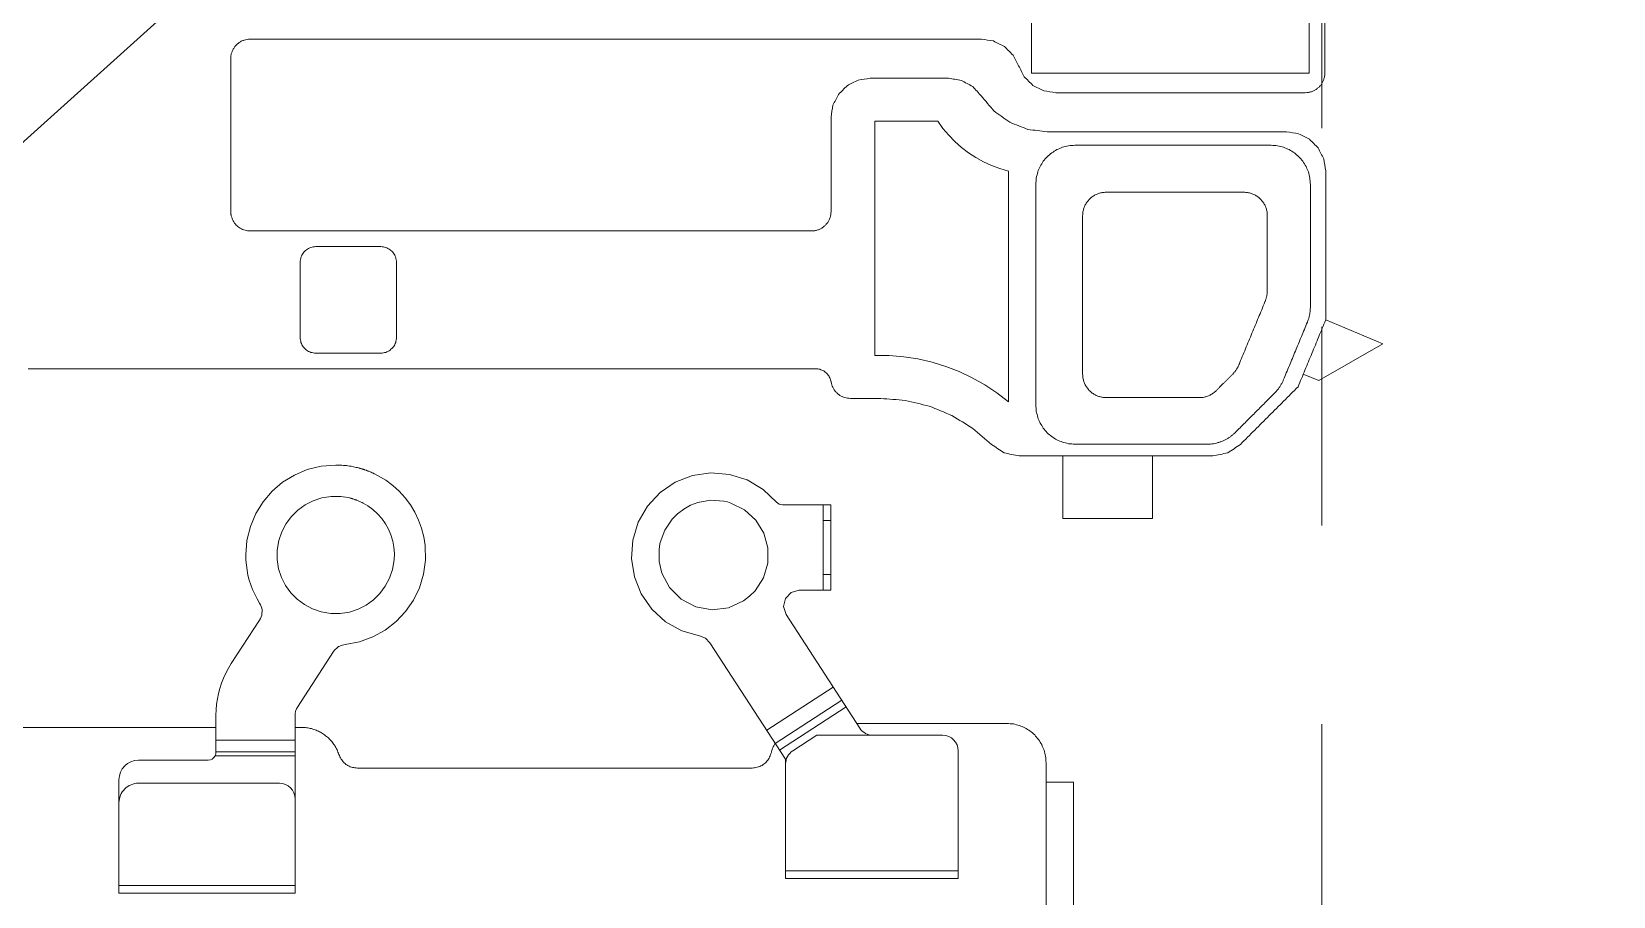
# Model space of a CAD drawing. Header units: millimetres. Extents: x 1863 to 2194, y 977 to 1295.
# Drawn here: x 2027.47 to 2047.69, y 1092.62 to 1103.67 of the extents above; entities that cross this region are included whole.
import ezdxf

# ---------------------------------------------------------------- set-up
doc = ezdxf.new("R2010")
doc.units = ezdxf.units.MM
doc.linetypes.add('CENTERX2', pattern=[101.6, 63.5, -12.7, 12.7, -12.7])
doc.layers.add('05 Tray 實際版框', color=220, linetype='Continuous', lineweight=25)
doc.layers.add('2', color=7, linetype='Continuous', true_color=0xffffff)
doc.layers.add('BMLJ', color=4, linetype='Continuous')
doc.layers.get('0').off()

# ---------------------------------------------------------------- blocks, each defined once
blk = doc.blocks.new('A$C1B9535D9')
at = {"layer": '2', "color": 35, "linetype": 'Continuous', "lineweight": 18}
for p, q in [((57.41, 144.977), (57.107, 144.245)), ((57.881, 144.156), (57.41, 144.977)), ((57.799, 143.958), (57.881, 144.156)), ((59.644, 142.033), (58.844, 142.033)), ((59.644, 140.883), (59.644, 142.033)), ((63.013, 140.671), (63.013, 141.021)), ((63.013, 141.021), (65.013, 141.021)), ((58.844, 140.883), (59.644, 140.883)), ((55.173, 140.081), (55.205, 140.191)), ((55.205, 140.19), (58.152, 140.19)), ((58.152, 140.19), (58.038, 140.043)), ((55.086, 139.872), (55.133, 139.975)), ((55.133, 139.975), (55.173, 140.081)), ((58.038, 140.043), (57.935, 139.888)), ((54.97, 139.679), (55.031, 139.774)), ((55.031, 139.774), (55.086, 139.872)), ((57.845, 139.728), (57.766, 139.561)), ((57.935, 139.888), (57.845, 139.728)), ((54.747, 139.426), (54.827, 139.505)), ((54.827, 139.505), (54.902, 139.59)), ((54.902, 139.59), (54.97, 139.679)), ((57.766, 139.561), (57.7, 139.389)), ((64.246, 139.548), (62.614, 139.548)), ((64.146, 137.341), (64.146, 139.548)), ((64.246, 139.548), (64.246, 137.341)), ((54.568, 139.286), (54.66, 139.353)), ((54.66, 139.353), (54.747, 139.426)), ((57.7, 139.389), (57.646, 139.213)), ((62.414, 137.74), (62.414, 139.348)), ((54.568, 138.48), (54.568, 139.286)), ((57.646, 139.213), (57.605, 139.033)), ((57.605, 139.033), (57.577, 138.851)), ((57.577, 138.851), (57.562, 138.666)), ((57.562, 138.666), (57.561, 138.48)), ((57.561, 138.48), (54.568, 138.48)), ((60.869, 137.347), (62.322, 138.29)), ((62.051, 138.114), (62.603, 137.264)), ((59.471, 137.921), (60.561, 137.921)), ((59.471, 137.301), (59.471, 137.921)), ((59.671, 137.921), (59.671, 137.82)), ((60.361, 137.82), (60.361, 137.921)), ((60.561, 137.921), (60.561, 137.515)), ((62.351, 137.101), (61.8, 137.95)), ((61.967, 138.059), (62.519, 137.21)), ((60.561, 137.82), (59.471, 137.82)), ((62.414, 137.74), (62.613, 137.432)), ((60.561, 137.515), (60.589, 137.412)), ((59.461, 137.259), (59.471, 137.301)), ((60.589, 137.412), (60.665, 137.339)), ((60.665, 137.339), (60.768, 137.314)), ((60.768, 137.314), (60.869, 137.347)), ((62.721, 137.341), (61.233, 136.375)), ((62.721, 137.341), (64.246, 137.341)), ((59.272, 137.053), (59.435, 137.224)), ((59.435, 137.224), (59.461, 137.259)), ((59.832, 137.063), (60.02, 137.115)), ((60.02, 137.115), (60.216, 137.113)), ((60.216, 137.113), (60.403, 137.057)), ((59.152, 136.849), (59.272, 137.053)), ((59.534, 136.818), (59.666, 136.961)), ((59.666, 136.961), (59.832, 137.063)), ((60.403, 137.057), (60.567, 136.952)), ((60.567, 136.952), (60.638, 136.881)), ((60.638, 136.881), (60.698, 136.802)), ((59.08, 136.623), (59.152, 136.849)), ((59.447, 136.642), (59.534, 136.818)), ((60.698, 136.802), (60.784, 136.61)), ((59.061, 136.387), (59.08, 136.623)), ((59.411, 136.383), (59.423, 136.551)), ((59.423, 136.551), (59.433, 136.597)), ((59.433, 136.597), (59.447, 136.642)), ((60.784, 136.61), (60.81, 136.401)), ((59.095, 136.153), (59.061, 136.387)), ((59.44, 136.22), (59.411, 136.383)), ((60.81, 136.401), (60.773, 136.195)), ((61.175, 136.318), (61.145, 136.241)), ((61.233, 136.375), (61.175, 136.318)), ((59.181, 135.932), (59.095, 136.153)), ((59.475, 136.126), (59.44, 136.22)), ((59.523, 136.04), (59.475, 136.126)), ((60.773, 136.195), (60.676, 136.008)), ((61.145, 136.241), (61.079, 136.014)), ((59.314, 135.737), (59.181, 135.932)), ((59.583, 135.961), (59.523, 136.04)), ((59.654, 135.89), (59.583, 135.961)), ((59.793, 135.797), (59.654, 135.89)), ((60.528, 135.859), (60.342, 135.761)), ((60.676, 136.008), (60.528, 135.859)), ((61.079, 136.014), (60.963, 135.808)), ((59.488, 135.575), (59.314, 135.737)), ((59.95, 135.74), (59.793, 135.797)), ((59.996, 135.73), (59.95, 135.74)), ((60.043, 135.724), (59.996, 135.73)), ((60.194, 135.726), (60.043, 135.724)), ((60.342, 135.761), (60.194, 135.726)), ((60.963, 135.808), (60.804, 135.633)), ((59.693, 135.458), (59.488, 135.575)), ((59.92, 135.388), (59.693, 135.458)), ((60.609, 135.497), (60.39, 135.409)), ((60.804, 135.633), (60.609, 135.497)), ((60.156, 135.372), (59.92, 135.388)), ((60.39, 135.409), (60.156, 135.372)), ((59.564, 132.602), (59.664, 132.651)), ((59.769, 132.689), (59.664, 132.651)), ((59.878, 132.717), (59.769, 132.689)), ((59.99, 132.734), (59.878, 132.717)), ((59.99, 132.734), (60.177, 132.739)), ((60.357, 132.714), (60.177, 132.739)), ((60.529, 132.663), (60.357, 132.714)), ((60.689, 132.585), (60.529, 132.663)), ((59.297, 132.404), (59.38, 132.479)), ((59.469, 132.545), (59.38, 132.479)), ((59.469, 132.545), (59.564, 132.602)), ((60.689, 132.585), (60.834, 132.485)), ((60.962, 132.364), (60.834, 132.485)), ((59.097, 132.134), (59.155, 132.231)), ((59.222, 132.321), (59.155, 132.231)), ((59.222, 132.321), (59.297, 132.404)), ((59.646, 132.181), (59.712, 132.227)), ((59.782, 132.265), (59.712, 132.227)), ((59.855, 132.297), (59.782, 132.265)), ((59.855, 132.297), (59.932, 132.32)), ((59.932, 132.32), (60.011, 132.334)), ((60.092, 132.341), (60.011, 132.334)), ((60.174, 132.338), (60.092, 132.341)), ((60.174, 132.338), (60.295, 132.318)), ((60.295, 132.318), (60.407, 132.28)), ((60.407, 132.28), (60.511, 132.225)), ((60.603, 132.156), (60.511, 132.225)), ((61.071, 132.224), (60.962, 132.364)), ((61.071, 132.224), (61.158, 132.067)), ((59.038, 132.006), (59.043, 132.018)), ((59.043, 132.018), (59.054, 132.046)), ((59.089, 132.118), (59.074, 132.089)), ((59.097, 132.134), (59.089, 132.118)), ((59.482, 132.001), (59.531, 132.067)), ((59.586, 132.127), (59.531, 132.067)), ((59.586, 132.127), (59.646, 132.181)), ((60.603, 132.156), (60.684, 132.074)), ((60.684, 132.074), (60.751, 131.981)), ((61.22, 131.896), (61.158, 132.067)), ((58.977, 131.787), (58.984, 131.82)), ((58.984, 131.82), (58.991, 131.852)), ((58.994, 131.868), (58.991, 131.852)), ((58.994, 131.868), (58.998, 131.883)), ((59.023, 131.965), (59.028, 131.979)), ((59.397, 131.822), (59.392, 131.808)), ((59.397, 131.822), (59.401, 131.836)), ((59.404, 131.841), (59.401, 131.836)), ((59.422, 131.888), (59.411, 131.863)), ((59.428, 131.901), (59.422, 131.888)), ((59.428, 131.901), (59.434, 131.915)), ((59.441, 131.929), (59.434, 131.915)), ((59.441, 131.929), (59.448, 131.943)), ((59.448, 131.943), (59.465, 131.973)), ((59.482, 132.001), (59.465, 131.973)), ((60.804, 131.878), (60.751, 131.981)), ((60.804, 131.878), (60.84, 131.766)), ((61.22, 131.896), (61.254, 131.712)), ((58.961, 131.631), (58.962, 131.65)), ((58.961, 131.631), (58.961, 131.611)), ((58.963, 131.67), (58.962, 131.65)), ((58.963, 131.67), (58.965, 131.69)), ((58.965, 131.69), (58.967, 131.709)), ((58.967, 131.709), (58.969, 131.729)), ((58.971, 131.748), (58.969, 131.729)), ((58.974, 131.768), (58.971, 131.748)), ((58.977, 131.787), (58.974, 131.768)), ((59.363, 131.655), (59.367, 131.688)), ((59.363, 131.655), (59.363, 131.533)), ((59.372, 131.721), (59.367, 131.688)), ((59.372, 131.721), (59.378, 131.753)), ((59.378, 131.753), (59.385, 131.782)), ((60.84, 131.766), (60.858, 131.649)), ((60.858, 131.527), (60.858, 131.649)), ((61.254, 131.712), (61.257, 131.694)), ((61.261, 131.676), (61.257, 131.694)), ((61.267, 131.659), (61.261, 131.676)), ((61.267, 131.659), (61.274, 131.643)), ((61.282, 131.628), (61.274, 131.643)), ((61.282, 131.628), (61.292, 131.613)), ((61.304, 131.6), (61.292, 131.613)), ((58.961, 131.592), (58.961, 131.611)), ((58.961, 131.592), (58.976, 131.405)), ((59.381, 131.415), (59.363, 131.533)), ((59.381, 131.415), (59.417, 131.304)), ((60.858, 131.527), (60.838, 131.406)), ((61.316, 131.587), (61.304, 131.6)), ((61.316, 131.587), (61.329, 131.575)), ((61.344, 131.565), (61.329, 131.575)), ((61.344, 131.565), (62.055, 131.104)), ((59.019, 131.228), (58.976, 131.405)), ((59.019, 131.228), (59.089, 131.063)), ((59.417, 131.304), (59.47, 131.201)), ((60.745, 131.191), (60.8, 131.294)), ((60.8, 131.294), (60.838, 131.406)), ((59.089, 131.063), (59.182, 130.912)), ((59.537, 131.108), (59.47, 131.201)), ((59.618, 131.026), (59.537, 131.108)), ((59.618, 131.026), (59.71, 130.956)), ((60.594, 131.017), (60.5, 130.95)), ((60.594, 131.017), (60.676, 131.098)), ((60.745, 131.191), (60.676, 131.098)), ((62.055, 131.104), (62.065, 131.098)), ((62.065, 131.098), (62.075, 131.092)), ((62.075, 131.092), (62.085, 131.087)), ((62.085, 131.087), (62.096, 131.083)), ((62.096, 131.083), (62.107, 131.079)), ((62.118, 131.076), (62.107, 131.079)), ((62.118, 131.076), (62.129, 131.074)), ((62.129, 131.074), (62.141, 131.072)), ((62.152, 131.071), (62.141, 131.072)), ((62.164, 131.071), (62.152, 131.071)), ((64.433, 131.071), (62.164, 131.071)), ((62.627, 131.071), (62.627, 130.061)), ((62.677, 130.051), (62.677, 131.071)), ((64.333, 128.821), (64.333, 131.071)), ((64.433, 131.071), (64.433, 128.821)), ((59.297, 130.778), (59.182, 130.912)), ((59.71, 130.956), (59.814, 130.902)), ((59.926, 130.864), (59.814, 130.902)), ((60.047, 130.844), (59.926, 130.864)), ((60.047, 130.844), (60.169, 130.843)), ((60.286, 130.861), (60.169, 130.843)), ((60.286, 130.861), (60.397, 130.898)), ((60.5, 130.95), (60.397, 130.898)), ((63.027, 129.071), (63.027, 130.871)), ((59.297, 130.778), (59.431, 130.663)), ((59.431, 130.663), (59.582, 130.57)), ((60.726, 130.619), (60.67, 130.586)), ((60.746, 130.631), (60.726, 130.619)), ((60.767, 130.639), (60.746, 130.631)), ((60.789, 130.646), (60.767, 130.639)), ((60.812, 130.65), (60.789, 130.646)), ((60.812, 130.65), (60.834, 130.651)), ((60.856, 130.649), (60.834, 130.651)), ((60.856, 130.649), (60.879, 130.645)), ((60.879, 130.645), (60.901, 130.639)), ((60.922, 130.63), (60.901, 130.639)), ((60.922, 130.63), (60.942, 130.619)), ((61.499, 130.256), (60.942, 130.619)), ((59.747, 130.5), (59.582, 130.57)), ((59.747, 130.5), (59.924, 130.456)), ((60.11, 130.441), (59.924, 130.456)), ((60.11, 130.441), (60.176, 130.443)), ((60.24, 130.449), (60.176, 130.443)), ((60.305, 130.458), (60.24, 130.449)), ((60.305, 130.458), (60.368, 130.47)), ((60.431, 130.487), (60.368, 130.47)), ((60.431, 130.487), (60.493, 130.506)), ((60.493, 130.506), (60.553, 130.529)), ((60.553, 130.529), (60.612, 130.556)), ((60.612, 130.556), (60.67, 130.586)), ((61.499, 130.256), (61.559, 130.22)), ((61.621, 130.187), (61.559, 130.22)), ((61.684, 130.158), (61.621, 130.187)), ((61.749, 130.133), (61.684, 130.158)), ((61.749, 130.133), (61.815, 130.111)), ((61.882, 130.093), (61.815, 130.111)), ((61.882, 130.093), (61.95, 130.079)), ((62.019, 130.069), (61.95, 130.079)), ((62.088, 130.063), (62.019, 130.069)), ((62.158, 130.061), (62.088, 130.063)), ((62.158, 130.061), (62.477, 130.061)), ((62.633, 130.061), (62.477, 130.061)), ((62.733, 129.071), (62.733, 129.961)), ((64.433, 128.821), (62.983, 128.821))]:
    blk.add_line(p, q, dxfattribs=at)
for centre, radius, start, end in [((62.614, 139.348), 0.2, 90, 180), ((62.214, 138.457), 0.2, 302.9887, 0), ((62.781, 137.541), 0.2, 212.9616, 270), ((63.227, 130.871), 0.2, 90, 180), ((62.633, 129.961), 0.1, 0, 64.0427), ((62.983, 129.071), 0.25, 180, 270), ((63.277, 129.071), 0.25, 179.999, 270)]:
    blk.add_arc(centre, radius, start, end, dxfattribs=at)
for points, degree in [([(53.953, 144.233), (51.69, 144.233)], 1), ([(53.994, 144.23), (53.98, 144.231), (53.967, 144.232), (53.953, 144.233)], 3), ([(54.032, 144.22), (54.019, 144.224), (54.007, 144.227), (53.994, 144.23)], 3), ([(54.068, 144.205), (54.056, 144.21), (54.044, 144.215), (54.032, 144.22)], 3), ([(54.101, 144.185), (54.09, 144.192), (54.079, 144.199), (54.068, 144.205)], 3), ([(54.13, 144.16), (54.12, 144.168), (54.11, 144.177), (54.101, 144.185)], 3), ([(54.155, 144.131), (54.146, 144.141), (54.138, 144.15), (54.13, 144.16)], 3), ([(54.909, 144.149), (54.872, 144.112), (54.835, 144.075), (54.798, 144.038)], 3), ([(55.048, 144.219), (55.002, 144.196), (54.955, 144.173), (54.909, 144.149)], 3), ([(55.203, 144.245), (55.151, 144.236), (55.1, 144.228), (55.048, 144.219)], 3), ([(57.107, 144.245), (55.203, 144.245)], 1), ([(57.961, 143.891), (57.107, 144.245)], 1), ([(53.953, 144.034), (51.773, 144.034)], 1), ([(53.953, 140.484), (53.953, 144.034)], 1), ([(54.175, 144.098), (54.168, 144.109), (54.162, 144.12), (54.155, 144.131)], 3), ([(54.19, 144.062), (54.185, 144.074), (54.18, 144.086), (54.175, 144.098)], 3), ([(54.2, 144.024), (54.197, 144.037), (54.193, 144.049), (54.19, 144.062)], 3), ([(54.203, 143.983), (54.202, 143.997), (54.201, 144.01), (54.2, 144.024)], 3), ([(54.203, 140.795), (54.203, 143.983)], 1), ([(54.798, 144.038), (54.775, 143.991), (54.751, 143.945), (54.727, 143.899)], 3), ([(55.079, 143.952), (55.06, 143.935), (55.04, 143.919), (55.021, 143.902)], 3), ([(55.144, 143.993), (55.123, 143.979), (55.101, 143.966), (55.079, 143.952)], 3), ([(55.216, 144.023), (55.192, 144.013), (55.168, 144.003), (55.144, 143.993)], 3), ([(55.293, 144.042), (55.267, 144.036), (55.242, 144.029), (55.216, 144.023)], 3), ([(55.374, 144.049), (55.347, 144.046), (55.32, 144.044), (55.293, 144.042)], 3), ([(56.944, 144.049), (55.374, 144.049)], 1), ([(56.963, 144.048), (56.957, 144.048), (56.95, 144.049), (56.944, 144.049)], 3), ([(56.983, 144.047), (56.976, 144.047), (56.97, 144.048), (56.963, 144.048)], 3), ([(57.003, 144.045), (56.996, 144.046), (56.99, 144.046), (56.983, 144.047)], 3), ([(57.022, 144.042), (57.016, 144.043), (57.009, 144.044), (57.003, 144.045)], 3), ([(57.041, 144.039), (57.035, 144.04), (57.028, 144.041), (57.022, 144.042)], 3), ([(57.06, 144.035), (57.054, 144.036), (57.048, 144.037), (57.041, 144.039)], 3), ([(57.079, 144.03), (57.073, 144.031), (57.067, 144.033), (57.06, 144.035)], 3), ([(57.098, 144.024), (57.092, 144.026), (57.086, 144.028), (57.079, 144.03)], 3), ([(57.117, 144.018), (57.111, 144.02), (57.104, 144.022), (57.098, 144.024)], 3), ([(57.135, 144.011), (57.129, 144.013), (57.123, 144.015), (57.117, 144.018)], 3), ([(57.876, 143.703), (57.135, 144.011)], 1), ([(54.727, 143.899), (54.719, 143.847), (54.711, 143.796), (54.703, 143.745)], 3), ([(54.703, 143.745), (54.703, 140.684)], 1), ([(54.93, 143.778), (54.92, 143.754), (54.91, 143.73), (54.9, 143.706)], 3), ([(54.971, 143.844), (54.957, 143.822), (54.944, 143.8), (54.93, 143.778)], 3), ([(55.021, 143.902), (55.004, 143.883), (54.987, 143.863), (54.971, 143.844)], 3), ([(58.698, 143.154), (57.961, 143.891)], 1), ([(54.881, 143.629), (54.879, 143.602), (54.876, 143.575), (54.874, 143.548)], 3), ([(54.874, 143.548), (54.874, 141.039)], 1), ([(54.9, 143.706), (54.893, 143.681), (54.887, 143.655), (54.881, 143.629)], 3), ([(57.894, 143.695), (57.888, 143.698), (57.882, 143.7), (57.876, 143.703)], 3), ([(57.912, 143.687), (57.906, 143.689), (57.9, 143.692), (57.894, 143.695)], 3), ([(57.929, 143.677), (57.923, 143.68), (57.918, 143.684), (57.912, 143.687)], 3), ([(57.946, 143.668), (57.94, 143.671), (57.935, 143.674), (57.929, 143.677)], 3), ([(57.963, 143.657), (57.957, 143.661), (57.952, 143.664), (57.946, 143.668)], 3), ([(57.979, 143.646), (57.973, 143.65), (57.968, 143.653), (57.963, 143.657)], 3), ([(57.994, 143.634), (57.989, 143.638), (57.984, 143.642), (57.979, 143.646)], 3), ([(58.01, 143.622), (58.005, 143.626), (57.999, 143.63), (57.994, 143.634)], 3), ([(58.024, 143.609), (58.019, 143.613), (58.014, 143.617), (58.01, 143.622)], 3), ([(58.038, 143.595), (58.034, 143.6), (58.029, 143.604), (58.024, 143.609)], 3), ([(58.548, 143.086), (58.038, 143.595)], 1), ([(55.532, 143.376), (55.524, 143.363), (55.516, 143.35), (55.508, 143.336)], 3), ([(55.562, 143.411), (55.552, 143.399), (55.542, 143.387), (55.532, 143.376)], 3), ([(55.597, 143.441), (55.585, 143.431), (55.574, 143.421), (55.562, 143.411)], 3), ([(55.636, 143.465), (55.623, 143.457), (55.61, 143.449), (55.597, 143.441)], 3), ([(55.679, 143.483), (55.665, 143.477), (55.651, 143.471), (55.636, 143.465)], 3), ([(55.726, 143.495), (55.71, 143.491), (55.695, 143.487), (55.679, 143.483)], 3), ([(55.774, 143.498), (55.758, 143.497), (55.742, 143.496), (55.726, 143.495)], 3), ([(56.724, 143.498), (55.774, 143.498)], 1), ([(56.739, 143.498), (56.734, 143.498), (56.729, 143.498), (56.724, 143.498)], 3), ([(56.755, 143.497), (56.75, 143.497), (56.745, 143.498), (56.739, 143.498)], 3), ([(56.771, 143.496), (56.765, 143.496), (56.76, 143.497), (56.755, 143.497)], 3), ([(56.786, 143.493), (56.781, 143.494), (56.776, 143.495), (56.771, 143.496)], 3), ([(56.802, 143.491), (56.796, 143.491), (56.791, 143.492), (56.786, 143.493)], 3), ([(56.817, 143.487), (56.812, 143.488), (56.807, 143.489), (56.802, 143.491)], 3), ([(56.832, 143.483), (56.827, 143.485), (56.822, 143.486), (56.817, 143.487)], 3), ([(56.847, 143.479), (56.842, 143.48), (56.837, 143.482), (56.832, 143.483)], 3), ([(56.862, 143.474), (56.857, 143.475), (56.852, 143.477), (56.847, 143.479)], 3), ([(56.877, 143.468), (56.872, 143.47), (56.867, 143.472), (56.862, 143.474)], 3), ([(57.675, 143.137), (56.877, 143.468)], 1), ([(55.478, 143.247), (55.477, 143.231), (55.476, 143.215), (55.474, 143.199)], 3), ([(55.474, 143.199), (55.474, 141.438)], 1), ([(55.49, 143.293), (55.486, 143.278), (55.482, 143.263), (55.478, 143.247)], 3), ([(55.508, 143.336), (55.502, 143.322), (55.496, 143.308), (55.49, 143.293)], 3), ([(57.69, 143.131), (57.685, 143.133), (57.68, 143.135), (57.675, 143.137)], 3), ([(58.806, 142.992), (58.77, 143.046), (58.734, 143.1), (58.698, 143.154)], 3), ([(57.704, 143.124), (57.699, 143.126), (57.695, 143.128), (57.69, 143.131)], 3), ([(57.718, 143.117), (57.713, 143.119), (57.709, 143.121), (57.704, 143.124)], 3), ([(57.731, 143.109), (57.727, 143.111), (57.722, 143.114), (57.718, 143.117)], 3), ([(57.745, 143.1), (57.74, 143.103), (57.736, 143.106), (57.731, 143.109)], 3), ([(57.757, 143.091), (57.753, 143.094), (57.749, 143.097), (57.745, 143.1)], 3), ([(57.77, 143.082), (57.766, 143.085), (57.762, 143.088), (57.757, 143.091)], 3), ([(57.782, 143.072), (57.778, 143.075), (57.774, 143.078), (57.77, 143.082)], 3), ([(57.794, 143.061), (57.79, 143.065), (57.786, 143.068), (57.782, 143.072)], 3), ([(57.805, 143.05), (57.801, 143.054), (57.798, 143.058), (57.794, 143.061)], 3), ([(58.011, 142.844), (57.805, 143.05)], 1), ([(58.575, 143.056), (58.566, 143.066), (58.557, 143.076), (58.548, 143.086)], 3), ([(58.599, 143.026), (58.591, 143.036), (58.583, 143.046), (58.575, 143.056)], 3), ([(58.621, 142.993), (58.613, 143.004), (58.606, 143.015), (58.599, 143.026)], 3), ([(58.64, 142.959), (58.633, 142.97), (58.627, 142.982), (58.621, 142.993)], 3), ([(58.656, 142.924), (58.651, 142.935), (58.645, 142.947), (58.64, 142.959)], 3), ([(58.844, 142.8), (58.832, 142.864), (58.819, 142.928), (58.806, 142.992)], 3), ([(58.027, 142.826), (58.022, 142.832), (58.017, 142.838), (58.011, 142.844)], 3), ([(58.042, 142.808), (58.037, 142.814), (58.032, 142.82), (58.027, 142.826)], 3), ([(58.055, 142.789), (58.051, 142.795), (58.046, 142.802), (58.042, 142.808)], 3), ([(58.067, 142.768), (58.063, 142.775), (58.059, 142.782), (58.055, 142.789)], 3), ([(58.076, 142.747), (58.073, 142.754), (58.07, 142.761), (58.067, 142.768)], 3), ([(58.085, 142.725), (58.082, 142.732), (58.079, 142.74), (58.076, 142.747)], 3), ([(58.67, 142.887), (58.665, 142.899), (58.661, 142.911), (58.656, 142.924)], 3), ([(58.68, 142.849), (58.677, 142.862), (58.673, 142.874), (58.67, 142.887)], 3), ([(58.688, 142.811), (58.685, 142.824), (58.683, 142.836), (58.68, 142.849)], 3), ([(58.693, 142.771), (58.691, 142.785), (58.69, 142.798), (58.688, 142.811)], 3), ([(58.694, 142.732), (58.694, 142.745), (58.693, 142.758), (58.693, 142.771)], 3), ([(58.694, 141.039), (58.694, 142.732)], 1), ([(58.844, 140.328), (58.844, 142.8)], 1), ([(58.091, 142.703), (58.089, 142.71), (58.087, 142.718), (58.085, 142.725)], 3), ([(58.096, 142.68), (58.094, 142.687), (58.092, 142.695), (58.091, 142.703)], 3), ([(58.098, 142.656), (58.097, 142.664), (58.096, 142.672), (58.096, 142.68)], 3), ([(58.099, 142.633), (58.099, 142.64), (58.099, 142.648), (58.098, 142.656)], 3), ([(58.099, 141.438), (58.099, 142.633)], 1), ([(55.474, 141.438), (55.476, 141.422), (55.477, 141.406), (55.478, 141.389)], 3), ([(55.478, 141.389), (55.482, 141.374), (55.486, 141.359), (55.49, 141.343)], 3), ([(55.49, 141.343), (55.496, 141.329), (55.502, 141.315), (55.508, 141.3)], 3), ([(58.066, 141.3), (58.072, 141.315), (58.078, 141.329), (58.084, 141.343)], 3), ([(58.084, 141.343), (58.088, 141.359), (58.092, 141.374), (58.095, 141.389)], 3), ([(58.095, 141.389), (58.097, 141.406), (58.098, 141.422), (58.099, 141.438)], 3), ([(55.508, 141.3), (55.516, 141.287), (55.524, 141.274), (55.532, 141.261)], 3), ([(55.532, 141.261), (55.542, 141.249), (55.552, 141.238), (55.562, 141.226)], 3), ([(55.562, 141.226), (55.574, 141.216), (55.585, 141.206), (55.597, 141.196)], 3), ([(55.597, 141.196), (55.61, 141.188), (55.623, 141.18), (55.636, 141.172)], 3), ([(55.636, 141.172), (55.651, 141.166), (55.665, 141.16), (55.679, 141.154)], 3), ([(55.679, 141.154), (55.695, 141.15), (55.71, 141.146), (55.726, 141.142)], 3), ([(55.726, 141.142), (55.742, 141.141), (55.758, 141.14), (55.774, 141.138)], 3), ([(55.774, 141.138), (57.799, 141.138)], 1), ([(57.799, 141.138), (57.815, 141.14), (57.832, 141.141), (57.848, 141.142)], 3), ([(57.848, 141.142), (57.863, 141.146), (57.879, 141.15), (57.894, 141.154)], 3), ([(57.894, 141.154), (57.908, 141.16), (57.923, 141.166), (57.937, 141.172)], 3), ([(57.937, 141.172), (57.95, 141.18), (57.963, 141.188), (57.976, 141.196)], 3), ([(57.976, 141.196), (57.988, 141.206), (58, 141.216), (58.011, 141.226)], 3), ([(58.011, 141.226), (58.021, 141.238), (58.031, 141.249), (58.041, 141.261)], 3), ([(58.041, 141.261), (58.05, 141.274), (58.058, 141.287), (58.066, 141.3)], 3), ([(54.874, 141.039), (54.876, 141.012), (54.879, 140.984), (54.881, 140.957)], 3), ([(54.881, 140.957), (54.887, 140.932), (54.893, 140.906), (54.9, 140.88)], 3), ([(58.669, 140.88), (58.675, 140.906), (58.681, 140.932), (58.688, 140.957)], 3), ([(58.688, 140.957), (58.69, 140.984), (58.692, 141.012), (58.694, 141.039)], 3), ([(54.179, 140.641), (54.187, 140.692), (54.195, 140.744), (54.203, 140.795)], 3), ([(54.9, 140.88), (54.91, 140.857), (54.92, 140.833), (54.93, 140.809)], 3), ([(54.93, 140.809), (54.944, 140.787), (54.957, 140.765), (54.971, 140.743)], 3), ([(54.971, 140.743), (54.987, 140.724), (55.004, 140.704), (55.021, 140.685)], 3), ([(58.548, 140.685), (58.565, 140.704), (58.581, 140.724), (58.598, 140.743)], 3), ([(58.598, 140.743), (58.611, 140.765), (58.625, 140.787), (58.639, 140.809)], 3), ([(58.639, 140.809), (58.649, 140.833), (58.659, 140.857), (58.669, 140.88)], 3), ([(54.109, 140.502), (54.132, 140.549), (54.155, 140.595), (54.179, 140.641)], 3), ([(54.703, 140.684), (54.693, 140.602), (54.682, 140.52), (54.672, 140.438)], 3), ([(55.021, 140.685), (55.04, 140.668), (55.06, 140.652), (55.079, 140.635)], 3), ([(55.079, 140.635), (55.101, 140.622), (55.123, 140.608), (55.144, 140.595)], 3), ([(55.144, 140.595), (55.168, 140.584), (55.192, 140.574), (55.216, 140.564)], 3), ([(55.216, 140.564), (55.242, 140.558), (55.267, 140.552), (55.293, 140.545)], 3), ([(55.293, 140.545), (55.32, 140.543), (55.347, 140.541), (55.374, 140.539)], 3), ([(55.374, 140.539), (58.194, 140.539)], 1), ([(58.194, 140.539), (58.221, 140.541), (58.248, 140.543), (58.275, 140.545)], 3), ([(58.275, 140.545), (58.301, 140.552), (58.327, 140.558), (58.352, 140.564)], 3), ([(58.352, 140.564), (58.376, 140.574), (58.4, 140.584), (58.424, 140.595)], 3), ([(58.424, 140.595), (58.446, 140.608), (58.468, 140.622), (58.49, 140.635)], 3), ([(58.49, 140.635), (58.509, 140.652), (58.528, 140.668), (58.548, 140.685)], 3), ([(62.41, 140.525), (62.393, 140.505), (62.377, 140.486), (62.36, 140.467)], 3), ([(62.468, 140.575), (62.449, 140.558), (62.43, 140.541), (62.41, 140.525)], 3), ([(62.534, 140.615), (62.512, 140.602), (62.49, 140.588), (62.468, 140.575)], 3), ([(62.606, 140.646), (62.582, 140.635), (62.558, 140.625), (62.534, 140.615)], 3), ([(62.683, 140.664), (62.657, 140.658), (62.631, 140.652), (62.606, 140.646)], 3), ([(62.764, 140.671), (62.737, 140.669), (62.71, 140.667), (62.683, 140.664)], 3), ([(66.362, 140.671), (62.764, 140.671)], 1), ([(51.773, 140.484), (53.953, 140.484)], 1), ([(53.722, 140.249), (53.768, 140.273), (53.814, 140.297), (53.86, 140.32)], 3), ([(53.86, 140.32), (53.907, 140.344), (53.953, 140.367), (53.999, 140.391)], 3), ([(53.999, 140.391), (54.035, 140.428), (54.072, 140.465), (54.109, 140.502)], 3), ([(54.672, 140.438), (54.642, 140.361), (54.612, 140.283), (54.581, 140.206)], 3), ([(58.806, 140.136), (58.819, 140.2), (58.832, 140.264), (58.844, 140.328)], 3), ([(62.289, 140.33), (62.283, 140.304), (62.276, 140.278), (62.27, 140.253)], 3), ([(62.319, 140.401), (62.309, 140.377), (62.299, 140.353), (62.289, 140.33)], 3), ([(62.36, 140.467), (62.347, 140.445), (62.333, 140.423), (62.319, 140.401)], 3), ([(53.542, 139.999), (53.565, 140.045), (53.589, 140.092), (53.612, 140.138)], 3), ([(53.612, 140.138), (53.649, 140.175), (53.686, 140.212), (53.722, 140.249)], 3), ([(54.581, 140.206), (54.533, 140.139), (54.485, 140.071), (54.436, 140.004)], 3), ([(58.697, 139.974), (58.734, 140.028), (58.77, 140.082), (58.806, 140.136)], 3), ([(62.27, 140.253), (62.268, 140.225), (62.266, 140.198), (62.264, 140.171)], 3), ([(62.264, 140.171), (62.264, 138.251)], 1), ([(53.518, 139.846), (53.526, 139.897), (53.534, 139.948), (53.542, 139.999)], 3), ([(54.436, 140.004), (54.373, 139.951), (54.309, 139.897), (54.246, 139.844)], 3), ([(58.493, 139.735), (58.561, 139.815), (58.629, 139.895), (58.697, 139.974)], 3), ([(53.518, 137.329), (53.518, 139.846)], 1), ([(54.124, 139.733), (54.098, 139.685), (54.071, 139.636), (54.045, 139.588)], 3), ([(54.246, 139.844), (54.205, 139.807), (54.165, 139.77), (54.124, 139.733)], 3), ([(58.329, 139.467), (58.383, 139.556), (58.438, 139.646), (58.493, 139.735)], 3), ([(54.045, 139.588), (54.036, 139.533), (54.027, 139.479), (54.017, 139.425)], 3), ([(54.017, 139.425), (54.017, 138.475)], 1), ([(58.208, 139.177), (58.248, 139.274), (58.288, 139.37), (58.329, 139.467)], 3), ([(58.135, 138.871), (58.159, 138.973), (58.184, 139.075), (58.208, 139.177)], 3), ([(58.11, 138.557), (58.118, 138.662), (58.126, 138.766), (58.135, 138.871)], 3), ([(58.11, 138.169), (58.11, 138.557)], 1), ([(54.017, 138.475), (54.017, 138.423)], 1), ([(54.017, 138.423), (54.026, 138.371), (54.034, 138.319), (54.042, 138.268)], 3), ([(54.042, 138.268), (54.066, 138.221), (54.089, 138.175), (54.113, 138.128)], 3), ([(54.113, 138.128), (54.15, 138.091), (54.187, 138.055), (54.224, 138.018)], 3), ([(58.087, 138.065), (58.091, 138.076), (58.096, 138.087), (58.1, 138.098)], 3), ([(58.1, 138.098), (58.102, 138.11), (58.105, 138.121), (58.107, 138.133)], 3), ([(58.107, 138.133), (58.108, 138.145), (58.109, 138.157), (58.11, 138.169)], 3), ([(54.224, 138.018), (54.27, 137.994), (54.317, 137.97), (54.363, 137.946)], 3), ([(54.363, 137.946), (54.414, 137.938), (54.466, 137.93), (54.517, 137.922)], 3), ([(54.517, 137.922), (55.72, 137.922)], 1), ([(55.72, 137.922), (55.734, 137.921), (55.747, 137.92), (55.761, 137.919)], 3), ([(55.761, 137.919), (55.773, 137.916), (55.786, 137.913), (55.799, 137.91)], 3), ([(55.799, 137.91), (55.811, 137.905), (55.823, 137.9), (55.835, 137.895)], 3), ([(55.835, 137.895), (55.846, 137.888), (55.857, 137.881), (55.868, 137.874)], 3), ([(57.792, 137.869), (57.798, 137.875), (57.805, 137.88), (57.812, 137.886)], 3), ([(57.812, 137.886), (57.819, 137.891), (57.827, 137.896), (57.834, 137.9)], 3), ([(57.834, 137.9), (57.842, 137.904), (57.85, 137.908), (57.859, 137.912)], 3), ([(57.859, 137.912), (57.867, 137.914), (57.876, 137.917), (57.885, 137.92)], 3), ([(57.885, 137.92), (57.885, 137.92), (57.886, 137.92), (57.886, 137.92)], 3), ([(57.886, 137.92), (57.887, 137.92), (57.887, 137.92), (57.888, 137.92)], 3), ([(57.888, 137.92), (57.888, 137.92), (57.889, 137.921), (57.889, 137.921)], 3), ([(57.889, 137.921), (57.89, 137.921), (57.89, 137.921), (57.891, 137.921)], 3), ([(57.891, 137.921), (57.891, 137.921), (57.892, 137.921), (57.892, 137.921)], 3), ([(57.892, 137.921), (57.893, 137.921), (57.893, 137.921), (57.894, 137.922)], 3), ([(57.899, 137.922), (57.911, 137.925), (57.923, 137.928), (57.935, 137.931)], 3), ([(57.935, 137.931), (57.946, 137.935), (57.957, 137.939), (57.968, 137.944)], 3), ([(57.968, 137.944), (57.978, 137.949), (57.988, 137.955), (57.998, 137.961)], 3), ([(57.998, 137.961), (58.007, 137.968), (58.017, 137.975), (58.026, 137.982)], 3), ([(58.026, 137.982), (58.034, 137.99), (58.042, 137.999), (58.05, 138.007)], 3), ([(58.05, 138.007), (58.057, 138.016), (58.064, 138.025), (58.071, 138.035)], 3), ([(58.071, 138.035), (58.076, 138.045), (58.082, 138.055), (58.087, 138.065)], 3), ([(55.868, 137.874), (55.877, 137.866), (55.887, 137.858), (55.897, 137.849)], 3), ([(55.897, 137.849), (55.905, 137.84), (55.914, 137.83), (55.922, 137.82)], 3), ([(55.922, 137.82), (55.929, 137.809), (55.935, 137.799), (55.942, 137.788)], 3), ([(55.942, 137.788), (55.947, 137.776), (55.952, 137.764), (55.957, 137.752)], 3), ([(55.957, 137.752), (55.961, 137.739), (55.964, 137.726), (55.967, 137.713)], 3), ([(55.967, 137.713), (55.968, 137.7), (55.969, 137.686), (55.97, 137.673)], 3), ([(57.73, 137.725), (57.731, 137.734), (57.732, 137.743), (57.732, 137.752)], 3), ([(57.73, 137.61), (57.73, 137.725)], 1), ([(57.732, 137.752), (57.734, 137.761), (57.736, 137.77), (57.738, 137.779)], 3), ([(57.738, 137.779), (57.741, 137.787), (57.744, 137.795), (57.747, 137.804)], 3), ([(57.747, 137.804), (57.751, 137.812), (57.755, 137.82), (57.759, 137.828)], 3), ([(57.759, 137.828), (57.764, 137.835), (57.769, 137.842), (57.774, 137.849)], 3), ([(57.774, 137.849), (57.78, 137.856), (57.786, 137.862), (57.792, 137.869)], 3), ([(55.97, 137.673), (55.97, 137.61)], 1), ([(55.97, 137.61), (55.97, 137.203)], 1), ([(57.73, 137.203), (57.73, 137.61)], 1), ([(53.518, 136.961), (53.518, 137.329)], 1), ([(55.97, 137.203), (55.97, 136.795)], 1), ([(57.73, 136.795), (57.73, 137.203)], 1), ([(62.519, 137.205), (62.539, 137.195), (62.559, 137.186), (62.579, 137.176)], 3), ([(62.579, 137.176), (62.6, 137.169), (62.622, 137.162), (62.644, 137.155)], 3), ([(62.644, 137.155), (62.655, 137.152), (62.665, 137.148), (62.676, 137.145)], 3), ([(62.676, 137.145), (62.686, 137.14), (62.696, 137.135), (62.706, 137.13)], 3), ([(62.706, 137.13), (62.715, 137.124), (62.725, 137.119), (62.734, 137.113)], 3), ([(62.734, 137.113), (62.742, 137.105), (62.75, 137.098), (62.759, 137.091)], 3), ([(62.759, 137.091), (62.766, 137.083), (62.773, 137.075), (62.78, 137.067)], 3), ([(53.518, 136.592), (53.518, 136.961)], 1), ([(62.78, 137.067), (62.787, 137.058), (62.793, 137.049), (62.799, 137.04)], 3), ([(62.799, 137.04), (62.804, 137.03), (62.809, 137.02), (62.814, 137.01)], 3), ([(62.814, 137.01), (62.817, 137), (62.821, 136.99), (62.824, 136.979)], 3), ([(62.824, 136.979), (62.827, 136.968), (62.829, 136.957), (62.831, 136.946)], 3), ([(62.831, 136.946), (62.832, 136.935), (62.833, 136.924), (62.834, 136.912)], 3), ([(62.834, 136.912), (62.834, 131.869)], 1), ([(55.97, 136.795), (55.97, 135.505)], 1), ([(57.73, 135.505), (57.73, 136.795)], 1), ([(53.518, 135.505), (53.518, 136.592)], 1), ([(53.518, 135.059), (53.518, 135.505)], 1), ([(55.97, 135.505), (55.97, 135.059)], 1), ([(57.73, 135.059), (57.73, 135.505)], 1), ([(53.518, 134.612), (53.518, 135.059)], 1), ([(55.97, 135.059), (55.97, 134.612)], 1), ([(57.73, 134.612), (57.73, 135.059)], 1), ([(53.518, 132.741), (53.518, 134.612)], 1), ([(55.97, 134.612), (55.97, 132.741)], 1), ([(57.73, 132.741), (57.73, 134.612)], 1), ([(53.518, 132.604), (53.518, 132.741)], 1), ([(55.97, 132.741), (55.97, 132.604)], 1), ([(57.73, 132.604), (57.73, 132.741)], 1), ([(53.518, 132.468), (53.518, 132.604)], 1), ([(53.518, 130.499), (53.518, 132.468)], 1), ([(55.97, 132.604), (55.97, 132.468)], 1), ([(55.97, 132.468), (55.97, 130.499)], 1), ([(57.73, 132.468), (57.73, 132.604)], 1), ([(57.73, 130.249), (57.73, 132.468)], 1), ([(56.173, 132.2), (56.176, 132.21), (56.178, 132.22), (56.181, 132.231)], 3), ([(56.181, 132.231), (56.185, 132.24), (56.189, 132.25), (56.193, 132.259)], 3), ([(56.193, 132.259), (56.198, 132.268), (56.204, 132.277), (56.209, 132.286)], 3), ([(56.209, 132.286), (56.216, 132.294), (56.222, 132.301), (56.229, 132.309)], 3), ([(56.229, 132.309), (56.237, 132.316), (56.245, 132.323), (56.252, 132.329)], 3), ([(56.252, 132.329), (56.261, 132.335), (56.27, 132.34), (56.278, 132.346)], 3), ([(56.278, 132.346), (56.288, 132.35), (56.298, 132.354), (56.307, 132.358)], 3), ([(56.307, 132.358), (56.317, 132.36), (56.328, 132.363), (56.338, 132.365)], 3), ([(56.338, 132.365), (56.349, 132.366), (56.36, 132.367), (56.37, 132.368)], 3), ([(56.37, 132.368), (57.331, 132.368)], 1), ([(57.331, 132.368), (57.342, 132.367), (57.352, 132.366), (57.363, 132.365)], 3), ([(57.363, 132.365), (57.373, 132.363), (57.384, 132.36), (57.394, 132.358)], 3), ([(57.394, 132.358), (57.403, 132.354), (57.413, 132.35), (57.423, 132.346)], 3), ([(57.423, 132.346), (57.431, 132.34), (57.44, 132.335), (57.449, 132.329)], 3), ([(57.449, 132.329), (57.457, 132.323), (57.464, 132.316), (57.472, 132.309)], 3), ([(57.472, 132.309), (57.479, 132.301), (57.485, 132.294), (57.492, 132.286)], 3), ([(57.492, 132.286), (57.498, 132.277), (57.503, 132.268), (57.508, 132.259)], 3), ([(57.508, 132.259), (57.512, 132.25), (57.516, 132.24), (57.521, 132.231)], 3), ([(57.521, 132.231), (57.523, 132.22), (57.526, 132.21), (57.528, 132.2)], 3), ([(56.17, 132.167), (56.171, 132.178), (56.172, 132.189), (56.173, 132.2)], 3), ([(56.17, 131.336), (56.17, 132.167)], 1), ([(57.528, 132.2), (57.529, 132.189), (57.53, 132.178), (57.531, 132.167)], 3), ([(57.531, 132.167), (57.531, 131.336)], 1), ([(62.831, 131.837), (62.829, 131.827), (62.827, 131.817), (62.825, 131.806)], 3), ([(62.834, 131.869), (62.833, 131.859), (62.832, 131.848), (62.831, 131.837)], 3), ([(62.66, 131.632), (62.64, 131.624), (62.62, 131.616), (62.6, 131.608)], 3), ([(62.69, 131.644), (62.68, 131.64), (62.67, 131.636), (62.66, 131.632)], 3), ([(62.718, 131.659), (62.709, 131.654), (62.699, 131.649), (62.69, 131.644)], 3), ([(62.743, 131.677), (62.735, 131.671), (62.726, 131.665), (62.718, 131.659)], 3), ([(62.766, 131.699), (62.758, 131.692), (62.751, 131.684), (62.743, 131.677)], 3), ([(62.786, 131.722), (62.779, 131.714), (62.773, 131.707), (62.766, 131.699)], 3), ([(62.802, 131.748), (62.797, 131.74), (62.791, 131.731), (62.786, 131.722)], 3), ([(62.816, 131.777), (62.811, 131.767), (62.807, 131.758), (62.802, 131.748)], 3), ([(62.825, 131.806), (62.822, 131.796), (62.819, 131.786), (62.816, 131.777)], 3), ([(62.41, 131.45), (62.398, 131.433), (62.387, 131.415), (62.376, 131.398)], 3), ([(62.449, 131.498), (62.436, 131.482), (62.423, 131.466), (62.41, 131.45)], 3), ([(62.494, 131.541), (62.479, 131.526), (62.464, 131.512), (62.449, 131.498)], 3), ([(62.545, 131.578), (62.528, 131.565), (62.511, 131.553), (62.494, 131.541)], 3), ([(62.6, 131.608), (62.582, 131.598), (62.563, 131.588), (62.545, 131.578)], 3), ([(56.173, 131.304), (56.172, 131.315), (56.171, 131.326), (56.17, 131.336)], 3), ([(56.181, 131.273), (56.178, 131.283), (56.176, 131.294), (56.173, 131.304)], 3), ([(56.193, 131.245), (56.189, 131.254), (56.185, 131.264), (56.181, 131.273)], 3), ([(56.209, 131.218), (56.204, 131.227), (56.198, 131.236), (56.193, 131.245)], 3), ([(56.229, 131.195), (56.222, 131.203), (56.216, 131.211), (56.209, 131.218)], 3), ([(57.492, 131.218), (57.485, 131.211), (57.479, 131.203), (57.472, 131.195)], 3), ([(57.508, 131.245), (57.503, 131.236), (57.498, 131.227), (57.492, 131.218)], 3), ([(57.521, 131.273), (57.516, 131.264), (57.512, 131.254), (57.508, 131.245)], 3), ([(57.528, 131.304), (57.526, 131.294), (57.523, 131.283), (57.521, 131.273)], 3), ([(57.531, 131.336), (57.53, 131.326), (57.529, 131.315), (57.528, 131.304)], 3), ([(62.318, 131.22), (62.316, 131.198), (62.315, 131.177), (62.314, 131.155)], 3), ([(62.33, 131.282), (62.326, 131.261), (62.322, 131.241), (62.318, 131.22)], 3), ([(62.35, 131.342), (62.343, 131.322), (62.336, 131.302), (62.33, 131.282)], 3), ([(62.376, 131.398), (62.367, 131.379), (62.358, 131.36), (62.35, 131.342)], 3), ([(56.252, 131.175), (56.245, 131.182), (56.237, 131.189), (56.229, 131.195)], 3), ([(56.278, 131.159), (56.27, 131.165), (56.261, 131.17), (56.252, 131.175)], 3), ([(56.307, 131.147), (56.298, 131.151), (56.288, 131.155), (56.278, 131.159)], 3), ([(56.338, 131.14), (56.328, 131.142), (56.317, 131.145), (56.307, 131.147)], 3), ([(56.37, 131.137), (56.36, 131.138), (56.349, 131.139), (56.338, 131.14)], 3), ([(57.331, 131.137), (56.37, 131.137)], 1), ([(57.363, 131.14), (57.352, 131.139), (57.342, 131.138), (57.331, 131.137)], 3), ([(57.394, 131.147), (57.384, 131.145), (57.373, 131.142), (57.363, 131.14)], 3), ([(57.423, 131.159), (57.413, 131.155), (57.403, 131.151), (57.394, 131.147)], 3), ([(57.449, 131.175), (57.44, 131.17), (57.431, 131.165), (57.423, 131.159)], 3), ([(57.472, 131.195), (57.464, 131.189), (57.457, 131.182), (57.449, 131.175)], 3), ([(62.314, 131.155), (62.314, 131.071)], 1), ([(62.477, 130.061), (62.477, 131.071)], 1), ([(53.521, 130.458), (53.52, 130.472), (53.519, 130.485), (53.518, 130.499)], 3), ([(53.53, 130.42), (53.527, 130.433), (53.524, 130.446), (53.521, 130.458)], 3), ([(53.546, 130.384), (53.54, 130.396), (53.535, 130.408), (53.53, 130.42)], 3), ([(55.95, 130.4), (55.945, 130.39), (55.94, 130.381), (55.935, 130.371)], 3), ([(55.961, 130.432), (55.957, 130.421), (55.953, 130.411), (55.95, 130.4)], 3), ([(55.968, 130.465), (55.965, 130.454), (55.963, 130.443), (55.961, 130.432)], 3), ([(55.97, 130.499), (55.969, 130.487), (55.969, 130.476), (55.968, 130.465)], 3), ([(53.566, 130.351), (53.559, 130.362), (53.552, 130.373), (53.546, 130.384)], 3), ([(53.591, 130.322), (53.583, 130.332), (53.574, 130.342), (53.566, 130.351)], 3), ([(53.62, 130.297), (53.61, 130.306), (53.601, 130.314), (53.591, 130.322)], 3), ([(53.653, 130.277), (53.642, 130.284), (53.631, 130.291), (53.62, 130.297)], 3), ([(53.689, 130.262), (53.677, 130.267), (53.665, 130.272), (53.653, 130.277)], 3), ([(53.727, 130.252), (53.714, 130.255), (53.701, 130.259), (53.689, 130.262)], 3), ([(53.768, 130.249), (53.754, 130.25), (53.741, 130.251), (53.727, 130.252)], 3), ([(55.72, 130.249), (53.768, 130.249)], 1), ([(55.726, 130.249), (55.724, 130.249), (55.722, 130.249), (55.72, 130.249)], 3), ([(55.732, 130.249), (55.73, 130.249), (55.728, 130.249), (55.726, 130.249)], 3), ([(55.737, 130.25), (55.735, 130.249), (55.733, 130.249), (55.732, 130.249)], 3), ([(55.743, 130.25), (55.741, 130.25), (55.739, 130.25), (55.737, 130.25)], 3), ([(55.749, 130.251), (55.747, 130.25), (55.745, 130.25), (55.743, 130.25)], 3), ([(55.754, 130.251), (55.752, 130.251), (55.751, 130.251), (55.749, 130.251)], 3), ([(55.76, 130.252), (55.758, 130.252), (55.756, 130.252), (55.754, 130.251)], 3), ([(55.766, 130.254), (55.764, 130.253), (55.762, 130.253), (55.76, 130.252)], 3), ([(55.771, 130.255), (55.769, 130.254), (55.768, 130.254), (55.766, 130.254)], 3), ([(55.777, 130.256), (55.775, 130.256), (55.773, 130.255), (55.771, 130.255)], 3), ([(55.81, 130.266), (55.799, 130.263), (55.788, 130.26), (55.777, 130.256)], 3), ([(55.84, 130.28), (55.83, 130.276), (55.82, 130.271), (55.81, 130.266)], 3), ([(55.869, 130.298), (55.859, 130.292), (55.85, 130.286), (55.84, 130.28)], 3), ([(55.894, 130.319), (55.885, 130.312), (55.877, 130.305), (55.869, 130.298)], 3), ([(55.916, 130.344), (55.909, 130.336), (55.901, 130.328), (55.894, 130.319)], 3), ([(55.935, 130.371), (55.928, 130.362), (55.922, 130.353), (55.916, 130.344)], 3), ([(57.73, 127.662), (57.73, 130.249)], 1), ([(62.314, 130.061), (62.314, 126.162)], 1)]:
    blk.add_open_spline(points, degree=degree, dxfattribs=at)
for points, knots in [([(57.894, 137.922), (57.894, 137.922), (57.894, 137.922), (57.895, 137.922), (57.896, 137.922), (57.897, 137.922), (57.897, 137.922), (57.898, 137.922), (57.899, 137.922), (57.899, 137.922)], [0, 0, 0, 0, 0.251005, 0.251005, 0.501352, 0.501352, 0.751027, 0.751027, 1, 1, 1, 1]), ([(59.074, 132.089), (59.072, 132.085), (59.071, 132.082), (59.067, 132.074), (59.066, 132.071), (59.061, 132.06), (59.057, 132.053), (59.054, 132.046)], [0, 0, 0, 0, 0.250002, 0.250002, 0.500006, 0.500006, 1, 1, 1, 1]), ([(58.998, 131.883), (59, 131.888), (59.001, 131.893), (59.003, 131.9), (59.004, 131.903), (59.005, 131.907), (59.006, 131.91), (59.006, 131.912)], [0, 0, 0, 0, 0.49997, 0.49997, 0.749986, 0.749986, 1, 1, 1, 1]), ([(59.014, 131.938), (59.013, 131.936), (59.013, 131.934), (59.011, 131.929), (59.011, 131.927), (59.009, 131.921), (59.008, 131.917), (59.006, 131.912)], [0, 0, 0, 0, 0.250005, 0.250005, 0.500012, 0.500012, 1, 1, 1, 1]), ([(59.014, 131.938), (59.015, 131.94), (59.016, 131.943), (59.017, 131.946), (59.017, 131.947), (59.018, 131.95), (59.018, 131.951), (59.019, 131.952)], [0, 0, 0, 0, 0.499979, 0.499979, 0.74999, 0.74999, 1, 1, 1, 1]), ([(59.019, 131.952), (59.019, 131.954), (59.02, 131.957), (59.021, 131.96), (59.022, 131.961), (59.022, 131.963), (59.023, 131.964), (59.023, 131.965)], [0, 0, 0, 0, 0.499991, 0.499991, 0.749996, 0.749996, 1, 1, 1, 1]), ([(59.038, 132.006), (59.037, 132.004), (59.036, 132.001), (59.035, 131.997), (59.034, 131.995), (59.031, 131.988), (59.03, 131.984), (59.028, 131.979)], [0, 0, 0, 0, 0.25, 0.25, 0.500001, 0.500001, 1, 1, 1, 1]), ([(59.404, 131.841), (59.405, 131.845), (59.406, 131.849), (59.408, 131.854), (59.409, 131.856), (59.41, 131.859), (59.411, 131.861), (59.411, 131.863)], [0, 0, 0, 0, 0.499994, 0.499994, 0.749997, 0.749997, 1, 1, 1, 1]), ([(59.392, 131.808), (59.392, 131.805), (59.391, 131.803), (59.39, 131.799), (59.389, 131.797), (59.388, 131.793), (59.388, 131.79), (59.386, 131.786), (59.386, 131.784), (59.385, 131.782)], [0, 0, 0, 0, 0.250009, 0.250009, 0.500018, 0.500018, 0.750007, 0.750007, 1, 1, 1, 1]), ([(62.677, 130.051), (62.67, 130.054), (62.662, 130.057), (62.648, 130.06), (62.64, 130.061), (62.633, 130.061)], [0, 0, 0, 0, 0.5, 0.5, 1, 1, 1, 1]), ([(62.633, 130.061), (62.635, 130.061), (62.638, 130.061), (62.644, 130.06), (62.648, 130.06), (62.656, 130.058), (62.66, 130.057), (62.668, 130.055), (62.672, 130.053), (62.677, 130.051)], [0, 0, 0, 0, 0.25, 0.25, 0.5, 0.5, 0.75, 0.75, 1, 1, 1, 1])]:
    blk.add_open_spline(points, degree=3, knots=knots, dxfattribs=at)

msp = doc.modelspace()

# ---------------------------------------------------------------- linework, layer by layer
at = {"layer": '05 Tray 實際版框', "linetype": 'CENTERX2', "lineweight": 0, "ltscale": 0.2}
msp.add_line((2043.966, 1257.38), (2043.966, 977.019), dxfattribs=at)
at = {"layer": 'BMLJ'}
msp.add_line((1893.966, 982.203), (2193.966, 1252.203), dxfattribs=at)

# ---------------------------------------------------------------- block references
at = {"linetype": 'Continuous', "rotation": 270}
msp.add_blockref('A$C1B9535D9', (1899.769, 1157.094), dxfattribs=at)

doc.saveas('drawing.dxf')
